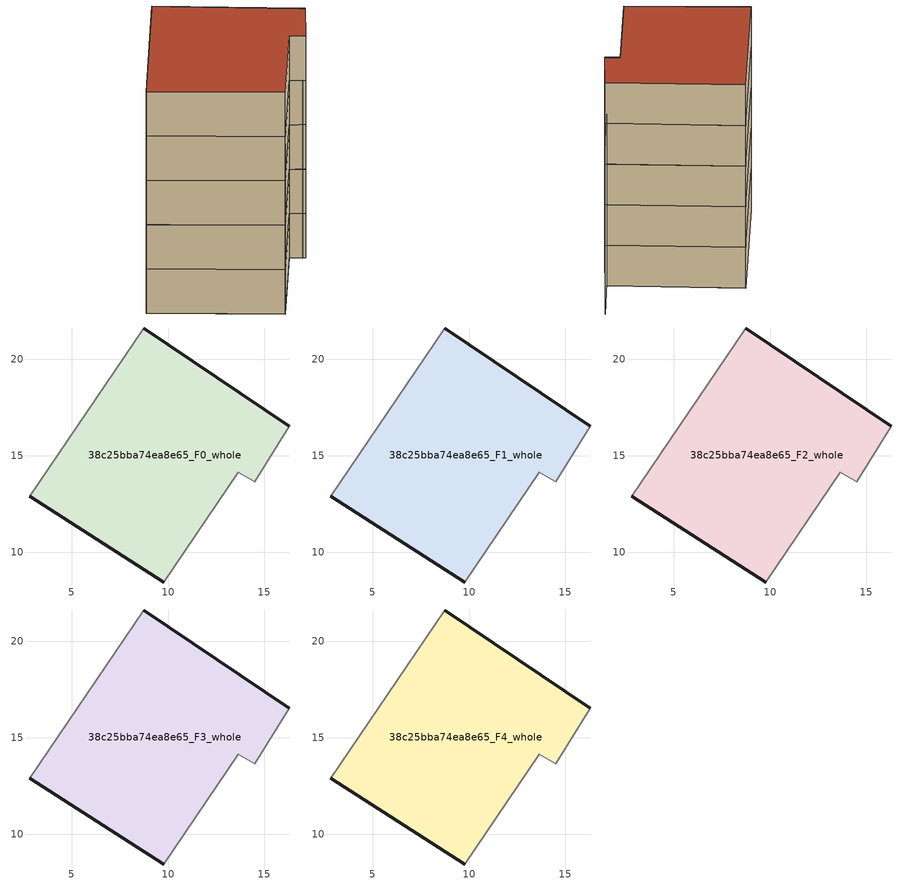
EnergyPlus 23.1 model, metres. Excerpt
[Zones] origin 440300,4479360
38c25bba74ea8e65_F0_whole
 floor ground (EU_floor_Construction): 14.49,13.64 16.28,16.54 8.73,21.62 2.84,12.91 9.77,8.45 13.63,14.16 z0
 wall outside (EU_wall_Construction): 9.77,8.45 2.84,12.91 / 8.73,21.62 16.28,16.54 z0:3
 wall adiabatic (EU_wall_Construction): 2.84,12.91 8.73,21.62 / 16.28,16.54 14.49,13.64 13.63,14.16 9.77,8.45 z0:3
38c25bba74ea8e65_F1_whole
 floor to 38c25bba74ea8e65_F0_whole (EU_floor_Construction): 14.49,13.64 16.27,16.54 8.73,21.62 2.83,12.91 9.76,8.45 13.63,14.16 z3
 wall outside (EU_wall_Construction): 9.77,8.45 2.84,12.91 / 8.73,21.62 16.28,16.54 z3:6
 wall adiabatic (EU_wall_Construction): 2.84,12.91 8.73,21.62 / 16.28,16.54 14.49,13.64 13.63,14.16 9.77,8.45 z3:6
38c25bba74ea8e65_F2_whole
 floor to 38c25bba74ea8e65_F1_whole (EU_floor_Construction): 14.49,13.64 16.27,16.54 8.73,21.62 2.83,12.91 9.76,8.45 13.63,14.16 z6
 wall outside (EU_wall_Construction): 9.77,8.45 2.84,12.91 / 8.73,21.62 16.28,16.54 z6:9
 wall adiabatic (EU_wall_Construction): 2.84,12.91 8.73,21.62 / 16.28,16.54 14.49,13.64 13.63,14.16 9.77,8.45 z6:9
38c25bba74ea8e65_F3_whole
 floor to 38c25bba74ea8e65_F2_whole (EU_floor_Construction): 14.49,13.64 16.27,16.54 8.73,21.62 2.83,12.91 9.76,8.45 13.63,14.16 z9
 wall outside (EU_wall_Construction): 9.77,8.45 2.84,12.91 / 8.73,21.62 16.28,16.54 z9:12
 wall adiabatic (EU_wall_Construction): 2.84,12.91 8.73,21.62 / 16.28,16.54 14.49,13.64 13.63,14.16 9.77,8.45 z9:12
38c25bba74ea8e65_F4_whole
 floor to 38c25bba74ea8e65_F3_whole (EU_floor_Construction): 14.49,13.64 16.27,16.54 8.73,21.62 2.83,12.91 9.76,8.45 13.63,14.16 z12
 wall outside (EU_wall_Construction): 9.77,8.45 2.84,12.91 / 8.73,21.62 16.28,16.54 z12:15
 wall adiabatic (EU_wall_Construction): 2.84,12.91 8.73,21.62 / 16.28,16.54 14.49,13.64 13.63,14.16 9.77,8.45 z12:15
 roof outside (EU_roof_Construction): 16.28,16.54 14.49,13.64 13.63,14.16 9.77,8.45 2.84,12.91 8.73,21.62 z15
shading: 9.77,8.45 13.58,14.24 / 14.34,13.74 18.28,19.73 z0:12
[Building]
EU S2 Campaign: North Axis=0; Terrain=City; Solar Distribution=FullExterior
[Site:Location]
Madrid: Latitude=40.5; Longitude=-3.5; Time Zone=1; Elevation=609
[SizingPeriod:WeatherFileDays]
AnnualSizingPeriod: Begin Month=1; Begin Day of Month=1; End Month=12; End Day of Month=31; Day of Week for Start Day=Monday; Use Weather File Daylight Saving Period=No; Use Weather File Rain and Snow Indicators=No
[MATERIAL]
EU_InternalMass_Material: Roughness=MediumRough; Thickness=0.1; Conductivity=1; Density=1800; Specific Heat=900; Thermal Absorptance=0.9; Solar Absorptance=0.7; Visible Absorptance=0.7
[MATERIAL:NOMASS] Roughness=MediumRough; Thermal Absorptance=0.9; Solar Absorptance=0.7; Visible Absorptance=0.7
Name | Thermal Resistance
EU_wall_NoMass | 1.60022
EU_roof_NoMass | 1.57597
EU_floor_NoMass | 0.470652
[CONSTRUCTION]
EU_wall_Construction: EU_wall_NoMass
EU_roof_Construction: EU_roof_NoMass
EU_floor_Construction: EU_floor_NoMass
EU_InternalMass_Construction: EU_InternalMass_Material
[ZONE] Type=1; Multiplier=1; Ceiling Height=autocalculate; Volume=267.486; Floor Area=autocalculate; Part of Total Floor Area=Yes
38c25bba74ea8e65_F0_whole; 38c25bba74ea8e65_F1_whole; 38c25bba74ea8e65_F2_whole; 38c25bba74ea8e65_F3_whole; 38c25bba74ea8e65_F4_whole
[INTERNALMASS] Construction=EU_InternalMass_Construction; Surface Area=89.1618
Name | Zone or ZoneList
38c25bba74ea8e65_F0_whole_EU_InternalMass | 38c25bba74ea8e65_F0_whole
38c25bba74ea8e65_F1_whole_EU_InternalMass | 38c25bba74ea8e65_F1_whole
38c25bba74ea8e65_F2_whole_EU_InternalMass | 38c25bba74ea8e65_F2_whole
38c25bba74ea8e65_F3_whole_EU_InternalMass | 38c25bba74ea8e65_F3_whole
38c25bba74ea8e65_F4_whole_EU_InternalMass | 38c25bba74ea8e65_F4_whole
[OTHEREQUIPMENT] Fuel Type=Electricity; Design Level Calculation Method=Watts/Area; Power per Zone Floor Area=1; Fraction Latent=0; Fraction Radiant=0; Fraction Lost=0; Carbon Dioxide Generation Rate=0; EndUse Subcategory=EU_Step8_InternalGains
Name | Zone or ZoneList or Space or SpaceList | Schedule
EU_Step8_InternalGain_38c25bba74ea8e65_F0_whole_f000 | 38c25bba74ea8e65_F0_whole | EU_Step8_GainSchedule_38c25bba74ea8e65_F0_whole_f000
EU_Step8_InternalGain_38c25bba74ea8e65_F1_whole_f000 | 38c25bba74ea8e65_F1_whole | EU_Step8_GainSchedule_38c25bba74ea8e65_F1_whole_f000
EU_Step8_InternalGain_38c25bba74ea8e65_F2_whole_f000 | 38c25bba74ea8e65_F2_whole | EU_Step8_GainSchedule_38c25bba74ea8e65_F2_whole_f000
EU_Step8_InternalGain_38c25bba74ea8e65_F3_whole_f000 | 38c25bba74ea8e65_F3_whole | EU_Step8_GainSchedule_38c25bba74ea8e65_F3_whole_f000
EU_Step8_InternalGain_38c25bba74ea8e65_F4_whole_f000 | 38c25bba74ea8e65_F4_whole | EU_Step8_GainSchedule_38c25bba74ea8e65_F4_whole_f000
[ZONEVENTILATION:DESIGNFLOWRATE] Schedule=EU_AlwaysOn; Design Flow Rate Calculation Method=AirChanges/Hour; Air Changes per Hour=0.480704; Ventilation Type=Natural; Fan Pressure Rise=0; Fan Total Efficiency=1; Constant Term Coefficient=1; Temperature Term Coefficient=0; Velocity Term Coefficient=0; Velocity Squared Term Coefficient=0; Minimum Indoor Temperature=-100; Maximum Indoor Temperature=100; Delta Temperature=-100; Minimum Outdoor Temperature=-100; Maximum Outdoor Temperature=100; Maximum Wind Speed=40
Name | Zone or ZoneList or Space or SpaceList
EU_ConstantAir_38c25bba74ea8e65_F0_whole | 38c25bba74ea8e65_F0_whole
EU_ConstantAir_38c25bba74ea8e65_F1_whole | 38c25bba74ea8e65_F1_whole
EU_ConstantAir_38c25bba74ea8e65_F2_whole | 38c25bba74ea8e65_F2_whole
EU_ConstantAir_38c25bba74ea8e65_F3_whole | 38c25bba74ea8e65_F3_whole
EU_ConstantAir_38c25bba74ea8e65_F4_whole | 38c25bba74ea8e65_F4_whole
[HVACTEMPLATE:THERMOSTAT] Constant Heating Setpoint=20; Constant Cooling Setpoint=50
EU_HeatOnly_38c25bba74ea8e65_F0_whole; EU_HeatOnly_38c25bba74ea8e65_F1_whole; EU_HeatOnly_38c25bba74ea8e65_F2_whole; EU_HeatOnly_38c25bba74ea8e65_F3_whole; EU_HeatOnly_38c25bba74ea8e65_F4_whole
[HVACTEMPLATE:ZONE:IDEALLOADSAIRSYSTEM] System Availability Schedule=EU_AlwaysOn; Maximum Heating Supply Air Temperature=50; Minimum Cooling Supply Air Temperature=13; Maximum Heating Supply Air Humidity Ratio=0.0156; Minimum Cooling Supply Air Humidity Ratio=0.0077; Heating Limit=NoLimit; Cooling Limit=NoLimit; Heating Availability Schedule=EU_AlwaysOn; Cooling Availability Schedule=EU_CoolingOff; Dehumidification Control Type=ConstantSensibleHeatRatio; Cooling Sensible Heat Ratio=0.7; Dehumidification Setpoint=60; Humidification Control Type=None; Humidification Setpoint=30; Outdoor Air Method=None; Outdoor Air Flow Rate per Person=0.00944; Outdoor Air Flow Rate per Zone Floor Area=0; Outdoor Air Flow Rate per Zone=0; Demand Controlled Ventilation Type=None; Outdoor Air Economizer Type=NoEconomizer; Heat Recovery Type=None; Sensible Heat Recovery Effectiveness=0.7; Latent Heat Recovery Effectiveness=0.65
Name | Template Thermostat
38c25bba74ea8e65_F0_whole | EU_HeatOnly_38c25bba74ea8e65_F0_whole
38c25bba74ea8e65_F1_whole | EU_HeatOnly_38c25bba74ea8e65_F1_whole
38c25bba74ea8e65_F2_whole | EU_HeatOnly_38c25bba74ea8e65_F2_whole
38c25bba74ea8e65_F3_whole | EU_HeatOnly_38c25bba74ea8e65_F3_whole
38c25bba74ea8e65_F4_whole | EU_HeatOnly_38c25bba74ea8e65_F4_whole
[SIZING:ZONE] Zone Cooling Design Supply Air Temperature Input Method=SupplyAirTemperature; Zone Cooling Design Supply Air Temperature=13; Zone Heating Design Supply Air Temperature Input Method=SupplyAirTemperature; Zone Heating Design Supply Air Temperature=50; Zone Cooling Design Supply Air Humidity Ratio=0.008; Zone Heating Design Supply Air Humidity Ratio=0.008; Cooling Design Air Flow Method=DesignDay; Cooling Design Air Flow Rate=0; Cooling Minimum Air Flow per Zone Floor Area=0.000762; Cooling Minimum Air Flow=0; Cooling Minimum Air Flow Fraction=0.2; Heating Design Air Flow Method=DesignDay; Heating Design Air Flow Rate=0; Heating Maximum Air Flow per Zone Floor Area=0.002032; Heating Maximum Air Flow=0.141576; Heating Maximum Air Flow Fraction=0.3; Account for Dedicated Outdoor Air System=No; Dedicated Outdoor Air System Control Strategy=NeutralSupplyAir; Dedicated Outdoor Air Low Setpoint Temperature for Design=autosize; Dedicated Outdoor Air High Setpoint Temperature for Design=autosize; Zone Load Sizing Method=Sensible Load Only No Latent Load; Zone Latent Cooling Design Supply Air Humidity Ratio Input Method=HumidityRatioDifference; Zone Cooling Design Supply Air Humidity Ratio Difference=0.005; Zone Latent Heating Design Supply Air Humidity Ratio Input Method=HumidityRatioDifference; Zone Humidification Design Supply Air Humidity Ratio Difference=0.005
38c25bba74ea8e65_F0_whole; 38c25bba74ea8e65_F1_whole; 38c25bba74ea8e65_F2_whole; 38c25bba74ea8e65_F3_whole; 38c25bba74ea8e65_F4_whole
[SCHEDULE:CONSTANT]
Name | Hourly Value
EU_AlwaysOn | 1
EU_CoolingOff | 0
[SCHEDULE:FILE] Column Number=1; Rows to Skip at Top=0; Number of Hours of Data=8760; Column Separator=Comma; Interpolate to Timestep=No; Minutes per Item=60; Adjust Schedule for Daylight Savings=Yes
Name | File
EU_Step8_GainSchedule_38c25bba74ea8e65_F0_whole_f000 | ../../schedules/38c25bba74ea8e65/38c25bba74ea8e65_F0_whole_f000_gain.csv
EU_Step8_GainSchedule_38c25bba74ea8e65_F1_whole_f000 | ../../schedules/38c25bba74ea8e65/38c25bba74ea8e65_F1_whole_f000_gain.csv
EU_Step8_GainSchedule_38c25bba74ea8e65_F2_whole_f000 | ../../schedules/38c25bba74ea8e65/38c25bba74ea8e65_F2_whole_f000_gain.csv
EU_Step8_GainSchedule_38c25bba74ea8e65_F3_whole_f000 | ../../schedules/38c25bba74ea8e65/38c25bba74ea8e65_F3_whole_f000_gain.csv
EU_Step8_GainSchedule_38c25bba74ea8e65_F4_whole_f000 | ../../schedules/38c25bba74ea8e65/38c25bba74ea8e65_F4_whole_f000_gain.csv
